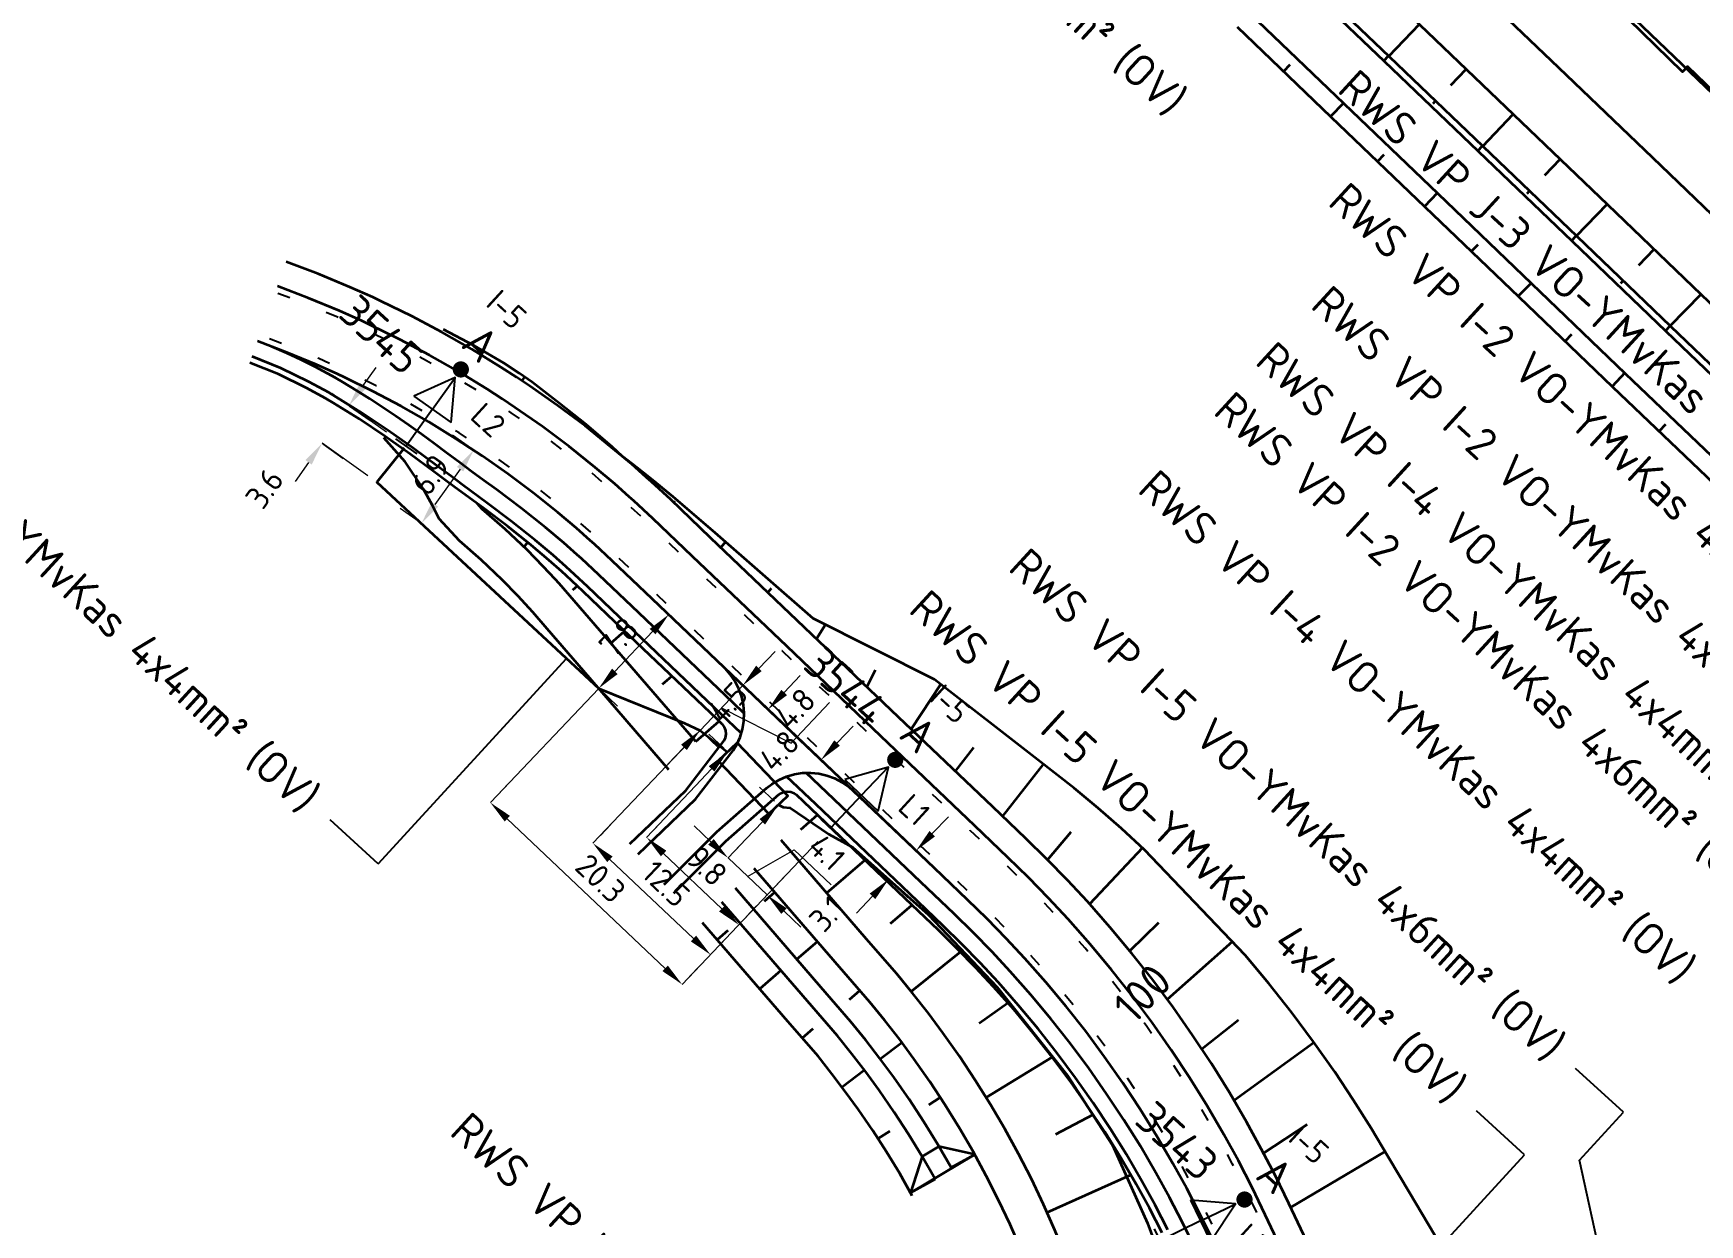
# Model space of a CAD drawing. Header units: metres. Extents: x 134219 to 139080, y 438661 to 444352.
# Drawn here: x 138169.1 to 138297.3, y 439338.2 to 439429.8 of the extents above; entities that cross this region are included whole.
import ezdxf
from ezdxf.enums import TextEntityAlignment as Align

# ---------------------------------------------------------------- set-up
doc = ezdxf.new("R2010")
doc.units = ezdxf.units.M
doc.linetypes.add('13strp', pattern=[4, 1, -3])
doc.layers.get('DEFPOINTS').update_dxf_attribs({"color": 193})
for name, color, linetype, lineweight in [('N-WE-KL-ET_LS_OV_ARMATUUR-S', 7, 'Continuous', 25), ('N-WE-KL-ET_LS_OV_ARMATUUR-T18', 1, 'Continuous', 25), ('N-WE-KL-ET_LS_OV_KABEL-G', 10, 'KL-LS-OV-N', 35), ('N-WE-KL-ET_LS_OV_KABEL-M', 7, 'Continuous', 18), ('N-WE-KL-ET_LS_OV_KABEL-T25', 7, 'Continuous', 25), ('N-WE-KL-ET_LS_OV_MANTELBUIS-G', 10, 'Continuous', 35), ('Utd-ondergr-nw', 8, '13strp', 35)]:
    doc.layers.add(name, color=color, linetype=linetype, lineweight=lineweight)
doc.layers.add('N-WE-KL-ET_LS_OV_ARMATUUR-T25', color=2, linetype='Continuous')
doc.layers.add('Utd-weg-nw', color=8, linetype='Continuous')
doc.styles.add('alm a2ee v011$0$rtw_iso', font='NLCS-ISO.ttf')
doc.styles.add('ISO18', font='NLCS-ISO.ttf')
doc.styles.add('ISO25', font='NLCS-ISO.ttf')
doc.styles.add('NLCS_18', font='NLCS-ISO.ttf', dxfattribs={"height": 1.8})
doc.styles.add('NLCS_25', font='NLCS-ISO.ttf', dxfattribs={"height": 2.5})
doc.linetypes.add('KL-LS-OV-N', pattern='A,4,-1,[103,NLCS.SHX,S=0.75,R=0,X=0,Y=0],-1,4,-1.5,["0V",Standard,S=1,R=0,X=0,Y=-0.5],-3', length=14.5)
doc.dimstyles.new('NLCS_t18_pijl_Dimension_l3_h1', dxfattribs={"dimtxt": 1.8, "dimasz": 1.8, "dimexe": 2, "dimexo": 2, "dimgap": 0.7, "dimtad": 1, "dimdec": 1, "dimzin": 0, "dimdsep": 46, "dimtxsty": 'NLCS_18', "dimcen": 2.5, "dimdle": 2, "dimclrd": 256, "dimclre": 256, "dimclrt": 256, "dimadec": 1, "dimazin": 0, "dimtfac": 1, "dimtdec": 1, "dimtofl": 0, "dimtmove": 1, "dimatfit": 0, "dimfxl": 0, "dimtolj": 1, "dimtzin": 0, "dimlwd": 18, "dimlwe": 18, "dimarcsym": 0})

# ---------------------------------------------------------------- blocks, each defined once
blk = doc.blocks.new('SKL-ET_OV_ARMATUUR_HD_NATRIUM_1x100W-SO (1)')
for points in [[(3.49, -1.76), (6.49, 0), (3.49, 1.76)], [(3.49, 1.76), (3.49, -1.76)], [(0, 1), (0, -1)], [(3.49, 0), (0, 0)], [(3.49, 0), (6.5, 0)]]:
    blk.add_lwpolyline(points)
at = {"const_width": 0.625}
blk.add_lwpolyline([(6.94, 0, 1), (7.56, 0, 1)], format="xyb", close=True, dxfattribs=at)
at = {"layer": 'N-WE-KL-ET_LS_OV_ARMATUUR-T18', "style": 'ISO18', "flags": 1}
for tag, p in [('TYPE_ARMATUUR', (3.07, -6.82)), ('VERMOGEN_LAMP', (3.07, -10.61)), ('SPIEGELSTAND', (3.07, -14.39)), ('HOOGTE_LICHTMAST', (3.07, -18.17)), ('UITLEGGERHOEK', (3.07, -21.96)), ('TYPE_LICHTMAST', (3.07, -25.74)), ('BOTSVRIENDELIJK', (3.07, -29.53)), ('POSITIE_LICHTMAST', (3.07, -33.31)), ('KABELAANSLUITNG', (3.07, -37.1)), ('VOEDINGSPUNT', (3.07, -44.67))]:
    blk.add_attdef(tag, p, '', height=1.8, dxfattribs=at)
at = {"layer": 'N-WE-KL-ET_LS_OV_ARMATUUR-T18', "style": 'ISO18'}
for tag, p in [('FASE-AANSLUITING_1', (3.07, -40.88)), ('GROEPSNUMMER', (3.07, -48.45))]:
    blk.add_attdef(tag, p, '', height=1.8, dxfattribs=at)
at = {"layer": 'N-WE-KL-ET_LS_OV_ARMATUUR-T25', "style": 'ISO25'}
for tag, p in [('MASTNUMMER', (3.07, 7.39)), ('TYPE_SYMBOOL', (3.07, 3.61))]:
    blk.add_attdef(tag, p, '', height=2.5, dxfattribs=at)
blk = doc.blocks.new('*D532')
at = {"layer": 'DEFPOINTS', "color": 0, "transparency": 16777216}
for p in [(138202.98, 439397.77), (138198.96, 439392.13), (138198.96, 439392.13)]:
    blk.add_point(p, dxfattribs=at)
at = {"layer": 'N-WE-KL-ET_LS_OV_KABEL-M', "lineweight": 18, "transparency": 16777216}
for p, q in [((138202.98, 439397.77), (138201.35, 439398.93)), ((138198.96, 439392.13), (138197.33, 439393.29))]:
    blk.add_line(p, q, dxfattribs=at)
at = {"layer": 'N-WE-KL-ET_LS_OV_KABEL-M', "linetype": 'Continuous', "lineweight": 18, "transparency": 16777216}
blk.add_line((138201.93, 439396.31), (138200, 439393.59), dxfattribs=at)
at = {"layer": 'N-WE-KL-ET_LS_OV_KABEL-M', "transparency": 16777216}
for points in [[(138201.69, 439396.48), (138202.18, 439396.13), (138202.98, 439397.77)], [(138199.76, 439393.77), (138200.25, 439393.42), (138198.96, 439392.13)]]:
    blk.add_solid(points, dxfattribs=at)
at = {"layer": 'N-WE-KL-ET_LS_OV_KABEL-M', "transparency": 16777216, "insert": (138199.66, 439395.88), "char_height": 1.8, "attachment_point": 5, "rotation": 54.559, "style": 'NLCS_18'}
blk.add_mtext('\\A1;6.9', dxfattribs=at)
blk = doc.blocks.new('*D533')
at = {"layer": 'DEFPOINTS', "color": 0, "transparency": 16777216}
for p in [(138193.38, 439401.2, 0.55), (138193.38, 439401.2), (138191.32, 439398.3, 0.55)]:
    blk.add_point(p, dxfattribs=at)
at = {"layer": 'N-WE-KL-ET_LS_OV_KABEL-M', "linetype": 'Continuous', "lineweight": 18, "transparency": 16777216}
for p, q in [((138194.42, 439402.67), (138195.47, 439404.14)), ((138190.28, 439396.83), (138189.24, 439395.37))]:
    blk.add_line(p, q, dxfattribs=at)
at = {"layer": 'N-WE-KL-ET_LS_OV_KABEL-M', "lineweight": 18, "transparency": 16777216}
for p, q in [((138193.44, 439401.16), (138195.01, 439400.04)), ((138191.38, 439398.26), (138192.95, 439397.14))]:
    blk.add_line(p, q, dxfattribs=at)
at = {"layer": 'N-WE-KL-ET_LS_OV_KABEL-M', "transparency": 16777216}
for points in [[(138194.18, 439402.84), (138194.67, 439402.49), (138193.38, 439401.2)], [(138190.04, 439397.01), (138190.52, 439396.66), (138191.32, 439398.3)]]:
    blk.add_solid(points, dxfattribs=at)
at = {"layer": 'N-WE-KL-ET_LS_OV_KABEL-M', "transparency": 16777216, "insert": (138186.89, 439394.82), "char_height": 1.8, "attachment_point": 5, "rotation": 54.6053, "style": 'NLCS_18'}
blk.add_mtext('\\A1;3.6', dxfattribs=at)
blk = doc.blocks.new('*D534')
at = {"layer": 'DEFPOINTS', "color": 0, "transparency": 16777216}
for p in [(138237, 439366.95), (138234.89, 439364.74), (138234.89, 439364.74)]:
    blk.add_point(p, dxfattribs=at)
at = {"layer": 'N-WE-KL-ET_LS_OV_KABEL-M', "linetype": 'Continuous', "lineweight": 18, "transparency": 16777216}
for p, q in [((138238.25, 439368.26), (138239.49, 439369.56)), ((138233.65, 439363.44), (138232.41, 439362.14))]:
    blk.add_line(p, q, dxfattribs=at)
at = {"layer": 'N-WE-KL-ET_LS_OV_KABEL-M', "lineweight": 18, "transparency": 16777216}
for p, q in [((138237, 439366.95), (138238.45, 439365.57)), ((138234.89, 439364.74), (138236.34, 439363.36))]:
    blk.add_line(p, q, dxfattribs=at)
at = {"layer": 'N-WE-KL-ET_LS_OV_KABEL-M', "transparency": 16777216}
for points in [[(138238.03, 439368.46), (138238.46, 439368.05), (138237, 439366.95)], [(138233.43, 439363.65), (138233.87, 439363.23), (138234.89, 439364.74)]]:
    blk.add_solid(points, dxfattribs=at)
at = {"layer": 'N-WE-KL-ET_LS_OV_KABEL-M', "transparency": 16777216, "insert": (138230.16, 439362.1), "char_height": 1.8, "attachment_point": 5, "rotation": 46.3332, "style": 'NLCS_18'}
blk.add_mtext('\\A1;3.1', dxfattribs=at)
blk = doc.blocks.new('*D535')
at = {"layer": 'DEFPOINTS', "color": 0, "transparency": 16777216}
for p in [(138229.69, 439373.93, 1.54), (138229.69, 439373.93), (138226.41, 439370.48, 1.54)]:
    blk.add_point(p, dxfattribs=at)
at = {"layer": 'N-WE-KL-ET_LS_OV_KABEL-M', "linetype": 'Continuous', "lineweight": 18, "transparency": 16777216}
for p, q in [((138230.93, 439375.24), (138232.17, 439376.54)), ((138225.18, 439369.17), (138223.94, 439367.86))]:
    blk.add_line(p, q, dxfattribs=at)
at = {"layer": 'N-WE-KL-ET_LS_OV_KABEL-M', "lineweight": 18, "transparency": 16777216}
for p, q in [((138229.39, 439374.22), (138228.24, 439375.31)), ((138226.11, 439370.76), (138224.96, 439371.85))]:
    blk.add_line(p, q, dxfattribs=at)
at = {"layer": 'N-WE-KL-ET_LS_OV_KABEL-M', "transparency": 16777216}
for points in [[(138230.71, 439375.44), (138231.15, 439375.03), (138229.69, 439373.93)], [(138224.96, 439369.38), (138225.39, 439368.96), (138226.41, 439370.48)]]:
    blk.add_solid(points, dxfattribs=at)
at = {"layer": 'N-WE-KL-ET_LS_OV_KABEL-M', "transparency": 16777216, "insert": (138226.47, 439374.63), "char_height": 1.8, "attachment_point": 5, "rotation": 46.5123, "style": 'NLCS_18'}
blk.add_mtext('\\A1;4.8', dxfattribs=at)
blk = doc.blocks.new('*D536')
at = {"layer": 'DEFPOINTS', "color": 0, "transparency": 16777216}
for p in [(138225.62, 439377.82, 1.54), (138225.62, 439377.82), (138222.51, 439374.55, 1.54)]:
    blk.add_point(p, dxfattribs=at)
at = {"layer": 'N-WE-KL-ET_LS_OV_KABEL-M', "linetype": 'Continuous', "lineweight": 18, "transparency": 16777216}
for p, q in [((138226.86, 439379.13), (138228.1, 439380.43)), ((138221.28, 439373.24), (138220.04, 439371.94))]:
    blk.add_line(p, q, dxfattribs=at)
at = {"layer": 'N-WE-KL-ET_LS_OV_KABEL-M', "lineweight": 18, "transparency": 16777216}
for p, q in [((138225.32, 439378.11), (138224.17, 439379.2)), ((138222.21, 439374.83), (138221.06, 439375.92))]:
    blk.add_line(p, q, dxfattribs=at)
at = {"layer": 'N-WE-KL-ET_LS_OV_KABEL-M', "transparency": 16777216}
for points in [[(138226.64, 439379.33), (138227.08, 439378.92), (138225.62, 439377.82)], [(138221.06, 439373.45), (138221.49, 439373.04), (138222.51, 439374.55)]]:
    blk.add_solid(points, dxfattribs=at)
at = {"layer": 'N-WE-KL-ET_LS_OV_KABEL-M', "transparency": 16777216, "insert": (138222.51, 439378.36), "char_height": 1.8, "attachment_point": 5, "rotation": 46.5123, "style": 'NLCS_18'}
blk.add_mtext('\\A1;4.5', dxfattribs=at)
blk = doc.blocks.new('*D537')
at = {"layer": 'DEFPOINTS', "color": 0, "transparency": 16777216}
for p in [(138217.98, 439385.12, 0.55), (138217.98, 439385.12), (138212.6, 439379.44, 0.55)]:
    blk.add_point(p, dxfattribs=at)
at = {"layer": 'N-WE-KL-ET_LS_OV_KABEL-M', "lineweight": 18, "transparency": 16777216}
for p, q in [((138217.93, 439385.16), (138216.53, 439386.49)), ((138212.65, 439379.4), (138214.05, 439378.07))]:
    blk.add_line(p, q, dxfattribs=at)
at = {"layer": 'N-WE-KL-ET_LS_OV_KABEL-M', "linetype": 'Continuous', "lineweight": 18, "transparency": 16777216}
blk.add_line((138213.84, 439380.75), (138216.74, 439383.81), dxfattribs=at)
at = {"layer": 'N-WE-KL-ET_LS_OV_KABEL-M', "transparency": 16777216}
for points in [[(138216.52, 439384.02), (138216.96, 439383.6), (138217.98, 439385.12)], [(138213.62, 439380.96), (138214.05, 439380.54), (138212.6, 439379.44)]]:
    blk.add_solid(points, dxfattribs=at)
at = {"layer": 'N-WE-KL-ET_LS_OV_KABEL-M', "transparency": 16777216, "insert": (138214.13, 439383.38), "char_height": 1.8, "attachment_point": 5, "rotation": 46.5123, "style": 'NLCS_18'}
blk.add_mtext('\\A1;7.8', dxfattribs=at)
blk = doc.blocks.new('*D538')
at = {"layer": 'DEFPOINTS', "color": 0, "transparency": 16777216}
for p in [(138223.68, 439379.67, 0.55), (138223.68, 439379.67), (138220.39, 439376.21, 0.55)]:
    blk.add_point(p, dxfattribs=at)
at = {"layer": 'N-WE-KL-ET_LS_OV_KABEL-M', "linetype": 'Continuous', "lineweight": 18, "transparency": 16777216}
for p, q in [((138224.92, 439380.98), (138226.16, 439382.28)), ((138220.39, 439376.21), (138223.68, 439379.67)), ((138222.03, 439377.94), (138227.39, 439375.23)), ((138227.39, 439375.23), (138230.34, 439378.34)), ((138219.15, 439374.9), (138217.91, 439373.6))]:
    blk.add_line(p, q, dxfattribs=at)
at = {"layer": 'N-WE-KL-ET_LS_OV_KABEL-M', "lineweight": 18, "transparency": 16777216}
for p, q in [((138223.73, 439379.62), (138225.13, 439378.3)), ((138220.44, 439376.16), (138221.84, 439374.83))]:
    blk.add_line(p, q, dxfattribs=at)
at = {"layer": 'N-WE-KL-ET_LS_OV_KABEL-M', "transparency": 16777216}
for points in [[(138224.7, 439381.19), (138225.13, 439380.77), (138223.68, 439379.67)], [(138218.93, 439375.11), (138219.37, 439374.69), (138220.39, 439376.21)]]:
    blk.add_solid(points, dxfattribs=at)
at = {"layer": 'N-WE-KL-ET_LS_OV_KABEL-M', "transparency": 16777216, "insert": (138227.71, 439377.89), "char_height": 1.8, "attachment_point": 5, "rotation": 46.5123, "style": 'NLCS_18'}
blk.add_mtext('\\A1;4.8', dxfattribs=at)
blk = doc.blocks.new('*D539')
at = {"layer": 'DEFPOINTS', "color": 0, "transparency": 16777216}
for p in [(138222.54, 439366.39, 2.77), (138222.54, 439366.39), (138225.54, 439363.54, 2.77)]:
    blk.add_point(p, dxfattribs=at)
at = {"layer": 'N-WE-KL-ET_LS_OV_KABEL-M', "linetype": 'Continuous', "lineweight": 18, "transparency": 16777216}
for p, q in [((138221.23, 439367.63), (138219.93, 439368.87)), ((138225.54, 439363.54), (138222.54, 439366.39)), ((138224.04, 439364.96), (138227.62, 439367.01)), ((138227.62, 439367.01), (138230.46, 439364.32)), ((138226.85, 439362.3), (138228.15, 439361.06))]:
    blk.add_line(p, q, dxfattribs=at)
at = {"layer": 'N-WE-KL-ET_LS_OV_KABEL-M', "lineweight": 18, "transparency": 16777216}
for p, q in [((138223.11, 439366.99), (138223.91, 439367.84)), ((138226.11, 439364.14), (138226.92, 439364.99))]:
    blk.add_line(p, q, dxfattribs=at)
at = {"layer": 'N-WE-KL-ET_LS_OV_KABEL-M', "transparency": 16777216}
for points in [[(138221.44, 439367.85), (138221.02, 439367.41), (138222.54, 439366.39)], [(138227.05, 439362.52), (138226.64, 439362.08), (138225.54, 439363.54)]]:
    blk.add_solid(points, dxfattribs=at)
at = {"layer": 'N-WE-KL-ET_LS_OV_KABEL-M', "transparency": 16777216, "insert": (138230.14, 439366.83), "char_height": 1.8, "attachment_point": 5, "rotation": 316.5123, "style": 'NLCS_18'}
blk.add_mtext('\\A1;4.1', dxfattribs=at)
blk = doc.blocks.new('*D540')
at = {"layer": 'DEFPOINTS', "color": 0, "transparency": 16777216}
for p in [(138216.28, 439367.97, 2.77), (138216.28, 439367.97), (138223.37, 439361.24, 2.77)]:
    blk.add_point(p, dxfattribs=at)
at = {"layer": 'N-WE-KL-ET_LS_OV_KABEL-M', "lineweight": 18, "transparency": 16777216}
for p, q in [((138216.85, 439368.57), (138217.65, 439369.42)), ((138223.94, 439361.85), (138224.74, 439362.7))]:
    blk.add_line(p, q, dxfattribs=at)
at = {"layer": 'N-WE-KL-ET_LS_OV_KABEL-M', "linetype": 'Continuous', "lineweight": 18, "transparency": 16777216}
blk.add_line((138222.06, 439362.48), (138217.58, 439366.73), dxfattribs=at)
at = {"layer": 'N-WE-KL-ET_LS_OV_KABEL-M', "transparency": 16777216}
for points in [[(138217.79, 439366.95), (138217.38, 439366.51), (138216.28, 439367.97)], [(138222.27, 439362.7), (138221.85, 439362.27), (138223.37, 439361.24)]]:
    blk.add_solid(points, dxfattribs=at)
at = {"layer": 'N-WE-KL-ET_LS_OV_KABEL-M', "transparency": 16777216, "insert": (138220.92, 439365.77), "char_height": 1.8, "attachment_point": 5, "rotation": 316.5123, "style": 'NLCS_18'}
blk.add_mtext('\\A1;9.8', dxfattribs=at)
blk = doc.blocks.new('*D541')
at = {"layer": 'DEFPOINTS', "color": 0, "transparency": 16777216}
for p in [(138212.15, 439367.52, 2.77), (138212.15, 439367.52), (138221.19, 439358.95, 2.77)]:
    blk.add_point(p, dxfattribs=at)
at = {"layer": 'N-WE-KL-ET_LS_OV_KABEL-M', "lineweight": 18, "transparency": 16777216}
for p, q in [((138212.72, 439368.12), (138213.53, 439368.97)), ((138221.76, 439359.55), (138222.57, 439360.4))]:
    blk.add_line(p, q, dxfattribs=at)
at = {"layer": 'N-WE-KL-ET_LS_OV_KABEL-M', "linetype": 'Continuous', "lineweight": 18, "transparency": 16777216}
blk.add_line((138219.88, 439360.19), (138213.46, 439366.28), dxfattribs=at)
at = {"layer": 'N-WE-KL-ET_LS_OV_KABEL-M', "transparency": 16777216}
for points in [[(138213.66, 439366.5), (138213.25, 439366.07), (138212.15, 439367.52)], [(138220.09, 439360.41), (138219.68, 439359.97), (138221.19, 439358.95)]]:
    blk.add_solid(points, dxfattribs=at)
at = {"layer": 'N-WE-KL-ET_LS_OV_KABEL-M', "transparency": 16777216, "insert": (138217.77, 439364.4), "char_height": 1.8, "attachment_point": 5, "rotation": 316.5123, "style": 'NLCS_18'}
blk.add_mtext('\\A1;12.5', dxfattribs=at)
blk = doc.blocks.new('*D543')
at = {"layer": 'DEFPOINTS', "color": 0, "transparency": 16777216}
for p in [(138204.26, 439370.65, 2.77), (138204.26, 439370.65), (138219.01, 439356.66, 2.77)]:
    blk.add_point(p, dxfattribs=at)
at = {"layer": 'N-WE-KL-ET_LS_OV_KABEL-M', "lineweight": 18, "transparency": 16777216}
for p, q in [((138204.83, 439371.25), (138205.63, 439372.1)), ((138219.58, 439357.26), (138220.39, 439358.11))]:
    blk.add_line(p, q, dxfattribs=at)
at = {"layer": 'N-WE-KL-ET_LS_OV_KABEL-M', "linetype": 'Continuous', "lineweight": 18, "transparency": 16777216}
blk.add_line((138217.71, 439357.89), (138205.56, 439369.41), dxfattribs=at)
at = {"layer": 'N-WE-KL-ET_LS_OV_KABEL-M', "transparency": 16777216}
for points in [[(138205.77, 439369.63), (138205.36, 439369.2), (138204.26, 439370.65)], [(138217.91, 439358.11), (138217.5, 439357.68), (138219.01, 439356.66)]]:
    blk.add_solid(points, dxfattribs=at)
at = {"layer": 'N-WE-KL-ET_LS_OV_KABEL-M', "transparency": 16777216, "insert": (138212.74, 439364.82), "char_height": 1.8, "attachment_point": 5, "rotation": 316.5123, "style": 'NLCS_18'}
blk.add_mtext('\\A1;20.3', dxfattribs=at)

msp = doc.modelspace()

# ---------------------------------------------------------------- linework, layer by layer
at = {"layer": 'N-WE-KL-ET_LS_OV_KABEL-G', "flags": 128}
for points, elevation in [([(138297.88, 439307.56), (138291.33, 439304.29), (138284.77, 439301.01), (138283.79, 439300.78), (138284.78, 439303.55), (138284.58, 439303.72), (138289.76, 439313.11), (138296.32, 439319.41), (138306.22, 439344.35), (138330.23, 439380.81), (138330.4, 439384.63), (138328.86, 439389.54), (138321.85, 439396.87), (138309.17, 439409.67), (138310.13, 439410.85), (138311.58, 439412.6), (138296.33, 439427.29), (138295.94, 439426.88), (138287.7, 439434.96), (138261.65, 439462.48), (138242.31, 439482.6), (138224.69, 439501.35), (138202.41, 439524.41), (138176.32, 439550.47), (138148.52, 439577.54), (138128.94, 439595.95), (138108.4, 439614.05), (138091.22, 439629.45), (138078.65, 439641.01), (138069.59, 439650), (138063.78, 439645.87), (138063.79, 439645.88)], 1.01), ([(138197.62, 439397.93), (138195.53, 439395.31), (138212.6, 439379.44), (138219.18, 439376.76), (138220.39, 439376.21), (138222.48, 439374.55), (138222.51, 439374.55)], 1.58), ([(138226.41, 439370.48), (138226.42, 439370.48), (138226.78, 439370.29), (138227.32, 439370.25), (138230.28, 439368.21), (138232.1, 439367.23), (138237.95, 439362.02), (138243.25, 439356.44), (138248.65, 439349.64), (138252.11, 439344.3), (138254.79, 439338.28), (138255.76, 439335.72), (138259.21, 439330.17), (138265.47, 439316), (138268.85, 439307.24), (138269.67, 439304.79), (138271.26, 439298.13), (138272.2, 439297.12), (138272.17, 439297.15), (138271.91, 439295.71), (138271.42, 439293.96), (138270.22, 439290.23), (138269.28, 439287.52), (138268.39, 439283.68), (138266.98, 439279.38), (138265.73, 439276.55), (138264.4, 439274.52), (138262.92, 439273.13), (138255.87, 439268.77), (138246.39, 439263.3), (138237.65, 439258.49), (138229.75, 439254.86), (138220.46, 439250.15), (138211.45, 439245.2), (138205.94, 439241.88), (138201.48, 439238.69), (138199.37, 439237.2), (138190.42, 439229.42), (138177.69, 439218.52), (138159.93, 439203.43)], 2.94)]:
    msp.add_lwpolyline(points, dxfattribs=dict(at, elevation=elevation))
at = {"layer": 'N-WE-KL-ET_LS_OV_KABEL-M'}
for points, elevation in [([(138196.27, 439399.15), (138192.06, 439402.14)], 1.29), ([(138194.84, 439395.8), (138191.32, 439398.3)], 0.55), ([(138212.6, 439379.44), (138204.26, 439370.65)], -0.99), ([(138220.39, 439376.21), (138212.15, 439367.52)], -0.99), ([(138229.45, 439367.66), (138219.01, 439356.66)], 2.77)]:
    msp.add_lwpolyline(points, dxfattribs=dict(at, elevation=elevation))
for points in [[(138220.04, 439371.94), (138216.28, 439367.97)], [(138223.94, 439367.86), (138222.54, 439366.39)]]:
    msp.add_lwpolyline(points, dxfattribs=at)
at = {"layer": 'N-WE-KL-ET_LS_OV_KABEL-T25'}
for p, q in [((138195.63, 439365.94), (138210.12, 439381.75)), ((138195.63, 439365.94), (138191.94, 439369.32)), ((138291.41, 439346.82), (138287.72, 439350.2)), ((138283.8, 439343.55), (138280.11, 439346.93)), ((138288.03, 439343.13), (138291.41, 439346.82)), ((138263.22, 439321.09), (138283.8, 439343.55)), ((138296.01, 439306.63, 5.2), (138288.03, 439343.13))]:
    msp.add_line(p, q, dxfattribs=at)
at = {"layer": 'N-WE-KL-ET_LS_OV_MANTELBUIS-G', "linetype": 'Continuous'}
msp.add_lwpolyline([(138223.24, 439375.24), (138221.79, 439373.86), (138225.69, 439369.78), (138227.14, 439371.17)], close=True, dxfattribs=at)
at = {"layer": 'Utd-ondergr-nw', "linetype": 'Continuous', "flags": 128}
for points in [[(138183.97, 439522.66), (138191.15, 439515.7), (138198.25, 439508.66), (138205.3, 439501.56), (138212.3, 439494.42), (138219.28, 439487.24), (138226.24, 439480.05), (138233.2, 439472.86), (138240.18, 439465.69), (138247.18, 439458.55), (138254.23, 439451.45), (138261.33, 439444.41), (138268.51, 439437.45), (138275.73, 439430.53), (138282.95, 439423.61), (138290.17, 439416.68), (138297.38, 439409.76), (138304.6, 439402.84), (138311.82, 439395.92), (138319.04, 439389), (138326.26, 439382.08), (138329.95, 439378.54)], [(138181.25, 439519.83), (138188.43, 439512.86), (138195.53, 439505.83), (138202.58, 439498.73), (138209.59, 439491.58), (138216.56, 439484.41), (138223.52, 439477.22), (138230.48, 439470.03), (138237.46, 439462.86), (138244.46, 439455.71), (138251.51, 439448.62), (138258.62, 439441.58), (138265.79, 439434.61), (138273.01, 439427.69), (138280.23, 439420.77), (138287.45, 439413.85), (138294.67, 439406.93), (138301.89, 439400.01), (138309.1, 439393.09), (138316.32, 439386.17), (138323.54, 439379.25), (138326.21, 439376.69)], [(138181.61, 439520.21), (138188.79, 439513.24), (138195.9, 439506.2), (138202.95, 439499.11), (138209.95, 439491.96), (138216.93, 439484.79), (138223.89, 439477.6), (138230.85, 439470.41), (138237.82, 439463.24), (138244.83, 439456.09), (138251.88, 439448.99), (138258.98, 439441.96), (138266.16, 439434.99), (138273.38, 439428.07), (138280.59, 439421.15), (138287.81, 439414.23), (138295.03, 439407.31), (138302.25, 439400.39), (138309.47, 439393.47), (138316.69, 439386.55), (138323.9, 439379.63), (138326.95, 439376.71)], [(138178.14, 439516.58), (138185.31, 439509.62), (138192.42, 439502.58), (138199.47, 439495.48), (138206.47, 439488.33), (138213.45, 439481.16), (138220.41, 439473.97), (138227.37, 439466.78), (138234.35, 439459.61), (138241.35, 439452.47), (138248.4, 439445.37), (138255.5, 439438.33), (138262.68, 439431.37), (138269.9, 439424.44), (138277.12, 439417.52), (138284.34, 439410.6), (138291.55, 439403.68), (138298.77, 439396.76), (138305.99, 439389.84), (138313.21, 439382.92), (138320.43, 439376), (138323.09, 439373.44)], [(138279.19, 439434.14), (138286.41, 439427.21), (138293.63, 439420.29), (138300.84, 439413.37), (138308.06, 439406.45), (138315.28, 439399.53), (138322.5, 439392.61), (138329.72, 439385.69), (138332.69, 439382.84), (138332.77, 439382.76), (138333.19, 439382.28), (138333.54, 439381.76), (138333.83, 439381.19), (138334.04, 439380.6), (138334.17, 439379.98), (138334.23, 439379.35), (138334.2, 439378.72), (138334.1, 439378.09), (138333.91, 439377.49), (138333.66, 439376.91), (138333.33, 439376.37), (138333.07, 439376.04)], [(138291.08, 439432.09), (138298.3, 439425.17)], [(138261.69, 439430.34), (138268.91, 439423.42), (138276.13, 439416.5), (138283.35, 439409.57), (138290.57, 439402.65), (138297.79, 439395.73), (138305, 439388.81), (138312.22, 439381.89), (138319.44, 439374.97), (138323.13, 439371.43)], [(138273.36, 439428.09), (138275.71, 439430.54)], [(138272.98, 439427.72), (138273.34, 439428.1)], [(138265.76, 439427.42), (138265.27, 439426.91)], [(138278.14, 439425.86), (138279.32, 439427.08)], [(138269.87, 439424.48), (138268.88, 439423.45)], [(138276.77, 439424.45), (138276.95, 439424.64)], [(138280.58, 439421.17), (138282.93, 439423.62)], [(138280.2, 439420.8), (138280.56, 439421.18)], [(138272.98, 439420.5), (138272.49, 439419.99)], [(138285.36, 439418.93), (138286.54, 439420.16)], [(138277.08, 439417.55), (138276.1, 439416.53)], [(138283.99, 439417.53), (138284.17, 439417.72)], [(138287.8, 439414.25), (138290.15, 439416.7)], [(138280.2, 439413.58), (138279.71, 439413.07)], [(138287.42, 439413.88), (138287.78, 439414.26)], [(138267.05, 439336.87), (138265.67, 439339.79), (138264.64, 439341.92), (138263.55, 439344.02), (138262.42, 439346.09), (138261.1, 439348.35), (138259.72, 439350.57), (138258.27, 439352.75), (138256.77, 439354.9), (138255.21, 439357), (138253.59, 439359.05), (138251.91, 439361.06), (138250.18, 439363.03), (138248.64, 439364.68), (138247.06, 439366.3), (138245.45, 439367.88), (138242.9, 439370.32), (138235.66, 439377.22), (138228.43, 439384.12), (138221.19, 439391.03), (138218.13, 439393.96), (138216.65, 439395.34), (138216.28, 439395.67), (138215.14, 439396.68), (138213.59, 439397.98), (138211.54, 439399.63), (138209.43, 439401.21), (138207.28, 439402.72), (138206.27, 439403.39), (138205.07, 439404.16), (138202.83, 439405.54), (138200.54, 439406.84), (138198.22, 439408.08), (138195.85, 439409.23), (138195.21, 439409.53), (138193.45, 439410.32), (138191.02, 439411.33), (138188.56, 439412.26)], [(138292.58, 439412.01), (138293.76, 439413.24)], [(138265.24, 439336.01), (138263.86, 439338.94), (138262.85, 439341.02), (138261.79, 439343.08), (138260.68, 439345.1), (138259.39, 439347.31), (138258.03, 439349.49), (138256.62, 439351.63), (138255.15, 439353.73), (138253.62, 439355.78), (138252.03, 439357.79), (138250.39, 439359.76), (138248.7, 439361.68), (138247.19, 439363.3), (138245.65, 439364.89), (138244.07, 439366.43), (138241.51, 439368.87), (138234.28, 439375.77), (138227.05, 439382.68), (138219.81, 439389.58), (138216.75, 439392.51), (138215.3, 439393.86), (138214.94, 439394.18), (138213.83, 439395.17), (138212.32, 439396.44), (138210.31, 439398.05), (138208.26, 439399.59), (138206.15, 439401.06), (138205.17, 439401.72), (138204, 439402.48), (138201.81, 439403.82), (138199.58, 439405.09), (138197.31, 439406.29), (138195, 439407.42), (138194.37, 439407.72), (138192.66, 439408.48), (138190.28, 439409.47), (138187.88, 439410.38)], [(138284.3, 439410.63), (138283.32, 439409.61)], [(138291.21, 439410.61), (138291.39, 439410.8)], [(138295.01, 439407.33), (138297.37, 439409.78)], [(138280.1, 439331.95), (138274.97, 439340.59), (138273.31, 439343.39), (138272, 439345.6), (138270.63, 439347.78), (138269.2, 439349.92), (138267.57, 439352.25), (138265.87, 439354.52), (138264.12, 439356.74), (138262.31, 439358.9), (138254.57, 439367.01), (138252.81, 439368.65), (138251, 439370.23), (138249.15, 439371.76), (138246.37, 439373.95), (138238.43, 439380.12), (138229.09, 439384.82), (138221.55, 439391.4), (138218.32, 439394.17), (138216.76, 439395.46), (138216.37, 439395.77), (138215.17, 439396.71), (138214.39, 439397.31), (138213.62, 439398.02), (138211.63, 439399.74), (138209.56, 439401.38), (138207.47, 439403.01), (138206.47, 439403.7), (138205.28, 439404.49), (138203, 439405.83), (138200.66, 439407.05)], [(138294.64, 439406.96), (138295, 439407.34)], [(138227.56, 439375.97), (138223.94, 439379.42), (138222.23, 439381.05), (138216.71, 439386.33), (138213.64, 439389.26), (138212.27, 439390.53), (138211.94, 439390.83), (138210.88, 439391.77), (138209.45, 439392.97), (138207.56, 439394.49), (138205.61, 439395.95), (138203.62, 439397.34), (138202.69, 439397.96), (138201.59, 439398.67), (138199.52, 439399.94), (138197.41, 439401.15), (138195.26, 439402.28), (138193.08, 439403.35), (138192.49, 439403.63), (138190.87, 439404.35), (138188.62, 439405.29), (138186.35, 439406.15)], [(138223.78, 439377.5), (138222.9, 439378.34), (138215.67, 439385.24), (138212.6, 439388.17), (138211.26, 439389.42), (138210.93, 439389.72), (138209.9, 439390.63), (138208.5, 439391.81), (138206.64, 439393.3), (138204.73, 439394.73), (138203.77, 439395.43), (138202.81, 439396.14), (138201.93, 439396.8), (138200.89, 439397.57), (138199.93, 439398.28), (138198.96, 439398.99), (138197.98, 439399.69), (138196.99, 439400.38), (138195.99, 439401.06), (138194.98, 439401.73), (138193.96, 439402.37), (138192.92, 439403), (138192.35, 439403.33), (138190.79, 439404.18), (138189.71, 439404.73), (138188.61, 439405.24), (138187.49, 439405.71), (138186.35, 439406.15)], [(138202.57, 439405.87), (138202.65, 439406.01)], [(138287.42, 439406.66), (138286.93, 439406.15)], [(138222.1, 439376.69), (138221.7, 439377.07), (138214.46, 439383.98), (138211.39, 439386.9), (138210.09, 439388.12), (138209.76, 439388.42), (138208.75, 439389.31), (138207.39, 439390.46), (138205.57, 439391.92), (138203.7, 439393.32), (138201.83, 439394.7), (138200.96, 439395.34), (138199.95, 439396.09), (138198.07, 439397.48), (138196.15, 439398.85), (138194.18, 439400.17), (138192.17, 439401.42), (138191.62, 439401.74), (138190.1, 439402.57), (138187.96, 439403.61), (138185.76, 439404.5)], [(138223.56, 439375.98), (138222.04, 439377.43), (138214.81, 439384.34), (138211.74, 439387.27), (138210.42, 439388.49), (138210.1, 439388.79), (138209.08, 439389.69), (138207.7, 439390.85), (138205.87, 439392.31), (138204, 439393.72), (138202.11, 439395.11), (138201.24, 439395.76), (138200.22, 439396.51), (138198.32, 439397.91), (138196.39, 439399.29), (138194.41, 439400.61), (138192.38, 439401.87), (138191.83, 439402.2), (138190.3, 439403.03), (138188.14, 439404.08), (138185.93, 439404.97)], [(138206.7, 439403.1), (138206.91, 439403.4)], [(138291.52, 439403.71), (138290.54, 439402.68)], [(138210.81, 439400.28), (138210.87, 439400.35)], [(138294.64, 439399.74), (138294.14, 439399.22)], [(138217.99, 439373.18), (138211.42, 439380.78), (138208.63, 439384.01), (138207.52, 439385.3), (138207.24, 439385.61), (138206.37, 439386.56), (138205.17, 439387.79), (138203.56, 439389.33), (138201.88, 439390.8), (138200.32, 439392.48), (138199.79, 439393.56), (138199.12, 439394.77), (138197.7, 439396.86), (138196.08, 439398.72)], [(138214.66, 439397.1), (138214.65, 439397.09)], [(138215.15, 439396.69), (138215.14, 439396.68)], [(138220.06, 439375.35), (138213.49, 439382.95), (138210.7, 439386.18), (138209.54, 439387.52), (138209.24, 439387.84), (138208.33, 439388.83), (138207.08, 439390.1), (138205.4, 439391.7), (138203.64, 439393.23), (138203.24, 439393.66)], [(138218.46, 439393.85), (138218.36, 439393.73)], [(138206.83, 439390.34), (138207.14, 439390.66)], [(138222.35, 439390.71), (138221.98, 439390.28)], [(138210.6, 439387.01), (138210.95, 439387.32)], [(138225.86, 439387.12), (138225.61, 439386.82)], [(138238.41, 439365.61), (138231.17, 439372.52), (138223.94, 439379.42), (138216.71, 439386.33)], [(138230.03, 439384.35), (138229.35, 439383.24)], [(138213.52, 439382.92), (138214.59, 439383.85)], [(138215.62, 439366.69), (138220.05, 439370.91), (138222.94, 439374.66), (138223.21, 439375.12), (138223.47, 439375.69), (138223.65, 439376.3), (138223.75, 439376.92), (138223.78, 439377.55), (138223.72, 439378.18), (138223.59, 439378.8), (138223.38, 439379.4), (138223.1, 439379.96), (138222.74, 439380.49), (138222.33, 439380.96), (138222.23, 439381.05)], [(138217.51, 439379.76), (138218.23, 439380.38)], [(138233.85, 439380.83), (138233.21, 439379.56)], [(138238.9, 439379.76), (138236.63, 439376.3)], [(138215, 439367.47), (138219.3, 439371.57), (138222.24, 439375.42), (138222.35, 439375.64), (138222.4, 439375.91), (138222.38, 439376.19), (138222.28, 439376.46), (138222.11, 439376.68), (138222.1, 439376.69)], [(138220.06, 439375.35), (138221.86, 439376.91)], [(138259.79, 439337.03), (138258.83, 439339.01), (138257.82, 439340.96), (138256.76, 439342.89), (138255.53, 439344.99), (138254.24, 439347.06), (138252.9, 439349.09), (138251.5, 439351.09), (138250.05, 439353.05), (138248.54, 439354.96), (138246.98, 439356.83), (138245.36, 439358.66), (138243.93, 439360.2), (138242.46, 439361.71), (138240.96, 439363.18), (138238.41, 439365.61), (138232.17, 439371.56), (138231.17, 439372.52), (138227.56, 439375.97)], [(138241.42, 439374.88), (138240.01, 439373.07)], [(138217.64, 439364.36), (138221.68, 439368.4), (138225.52, 439371.79), (138225.91, 439372.08), (138226.46, 439372.41), (138227.04, 439372.66), (138227.64, 439372.83), (138228.27, 439372.93), (138228.9, 439372.94), (138229.53, 439372.88), (138230.15, 439372.74), (138230.74, 439372.52), (138231.3, 439372.23), (138231.82, 439371.87), (138232.17, 439371.56)], [(138256.37, 439337.78), (138255.39, 439339.67), (138254.37, 439341.53), (138253.18, 439343.57), (138251.93, 439345.58), (138250.63, 439347.55), (138249.27, 439349.48), (138247.86, 439351.37), (138246.4, 439353.23), (138244.89, 439355.04), (138243.33, 439356.81), (138241.94, 439358.31), (138240.52, 439359.76), (138239.06, 439361.19), (138236.51, 439363.62), (138229.28, 439370.53), (138227.04, 439372.66)], [(138258.43, 439336.39), (138257.49, 439338.33), (138256.49, 439340.25), (138255.45, 439342.15), (138254.25, 439344.22), (138252.98, 439346.25), (138251.66, 439348.25), (138250.28, 439350.21), (138248.85, 439352.13), (138247.37, 439354.02), (138245.84, 439355.86), (138244.25, 439357.65), (138242.85, 439359.17), (138241.4, 439360.65), (138239.92, 439362.09), (138237.37, 439364.53), (138230.14, 439371.43), (138228.55, 439372.94)], [(138246.79, 439373.62), (138243.64, 439369.6)], [(138218.37, 439363.68), (138222.36, 439367.67), (138226.48, 439371.29), (138226.55, 439371.34), (138226.8, 439371.46), (138227.08, 439371.51), (138227.36, 439371.48), (138227.62, 439371.38), (138227.81, 439371.24)], [(138255.92, 439337.55), (138254.95, 439339.43), (138253.93, 439341.29), (138252.75, 439343.31), (138251.51, 439345.31), (138250.21, 439347.27), (138248.87, 439349.19), (138247.47, 439351.07), (138246.01, 439352.91), (138244.51, 439354.72), (138242.96, 439356.48), (138241.58, 439357.96), (138240.16, 439359.41), (138238.72, 439360.83), (138236.16, 439363.26), (138228.93, 439370.17), (138227.81, 439371.24)], [(138228.14, 439368.59), (138229.42, 439369.7)], [(138260.76, 439301.54), (138257.62, 439310.33), (138254.23, 439319.79), (138250.85, 439329.25), (138249.76, 439332.31), (138249.11, 439334.14), (138248.42, 439335.95), (138247.68, 439337.75), (138246.8, 439339.73), (138245.87, 439341.69), (138244.87, 439343.63), (138243.82, 439345.54), (138242.72, 439347.43), (138241.55, 439349.3), (138240.33, 439351.14), (138239.06, 439352.94), (138237.92, 439354.48), (138236.74, 439355.99), (138235.51, 439357.47), (138233.2, 439360.15), (138226.63, 439367.75)], [(138248.9, 439368.37), (138247.11, 439366.25)], [(138230.13, 439363.71), (138233.05, 439366.23)], [(138254.42, 439367.16), (138250.34, 439362.84)], [(138257.39, 439302.09), (138254.9, 439309.06), (138251.52, 439318.52), (138248.14, 439327.98), (138247.04, 439331.04), (138246.43, 439332.8), (138245.77, 439334.54), (138245.07, 439336.28), (138244.23, 439338.18), (138243.34, 439340.07), (138242.39, 439341.94), (138241.39, 439343.79), (138240.33, 439345.61), (138239.22, 439347.41), (138238.06, 439349.18), (138236.84, 439350.93), (138235.75, 439352.41), (138234.61, 439353.87), (138233.44, 439355.3), (138231.12, 439357.98), (138224.56, 439365.58)], [(138239.69, 439342.56), (138238.67, 439344.33), (138237.59, 439346.09), (138236.46, 439347.82), (138235.28, 439349.52), (138234.22, 439350.96), (138233.13, 439352.38), (138231.99, 439353.78), (138229.67, 439356.46), (138223.11, 439364.06)], [(138225.35, 439363.07), (138226.14, 439363.75)], [(138238.47, 439341.68), (138237.48, 439343.42), (138236.43, 439345.14), (138235.33, 439346.84), (138234.17, 439348.51), (138233.14, 439349.93), (138232.07, 439351.32), (138230.96, 439352.7), (138228.64, 439355.38), (138222.07, 439362.98)], [(138235.04, 439361.35), (138236.68, 439362.77)], [(138236.71, 439340.4), (138235.75, 439342.1), (138234.74, 439343.77), (138233.67, 439345.42), (138232.56, 439347.05), (138231.56, 439348.43), (138230.53, 439349.79), (138229.46, 439351.13), (138227.14, 439353.81), (138220.57, 439361.41)], [(138255.65, 439361.4), (138253.43, 439359.25)], [(138222.52, 439360.8), (138221.71, 439360.09)], [(138227.83, 439358.6), (138229.41, 439359.97)], [(138261.32, 439359.94), (138256.31, 439355.51)], [(138236.63, 439356.11), (138240.41, 439359.16)], [(138226.61, 439357.72), (138224.98, 439356.31)], [(138231.89, 439355.5), (138232.68, 439356.18)], [(138241.85, 439353.68), (138244.05, 439355.24)], [(138229.06, 439353.23), (138228.24, 439352.53)], [(138261.79, 439353.91), (138258.99, 439351.67)], [(138234.24, 439350.93), (138235.91, 439352.19)], [(138267.62, 439352.18), (138261.46, 439347.72)], [(138242.4, 439347.95), (138247.47, 439351.07)], [(138233.04, 439350.06), (138231.31, 439348.76)], [(138237.98, 439347.4), (138238.85, 439347.97)], [(138247.75, 439345.13), (138250.62, 439346.65)], [(138267.09, 439345.87), (138263.73, 439343.68)], [(138234.99, 439345.37), (138234.08, 439344.79)], [(138239.69, 439342.56), (138241.51, 439343.57)], [(138273.07, 439343.8), (138265.81, 439339.5)], [(138238.47, 439341.68), (138236.58, 439340.63)], [(138247.07, 439339.12), (138253.51, 439342.01)]]:
    msp.add_lwpolyline(points, dxfattribs=at)
at = {"layer": 'Utd-ondergr-nw', "linetype": 'Continuous'}
msp.add_lwpolyline([(138236.58, 439340.63), (138241.51, 439343.57), (138238.75, 439344.19), (138237.48, 439343.41)], close=True, dxfattribs=at)
at = {"layer": 'Utd-weg-nw', "linetype": '13strp', "flags": 128}
for points in [[(138297.18, 439288.54), (138296.19, 439288.53), (138295.2, 439288.58), (138294.2, 439288.71), (138293.22, 439288.89), (138292.25, 439289.15), (138291.31, 439289.46), (138290.38, 439289.84), (138289.48, 439290.28), (138288.62, 439290.78), (138287.79, 439291.34), (138286.99, 439291.95), (138286.24, 439292.61), (138285.54, 439293.32), (138284.88, 439294.07), (138284.28, 439294.87), (138283.73, 439295.7), (138283.24, 439296.57), (138282.95, 439297.14), (138281.8, 439299.6), (138279.39, 439304.72), (138277.54, 439308.65), (138273.29, 439317.7), (138269.04, 439326.75), (138264.78, 439335.8), (138263.41, 439338.73), (138262.4, 439340.8), (138261.35, 439342.84), (138260.24, 439344.85), (138258.96, 439347.06), (138257.61, 439349.22), (138256.21, 439351.35), (138254.74, 439353.43), (138253.22, 439355.48), (138251.64, 439357.48), (138250.01, 439359.44), (138248.33, 439361.35), (138246.83, 439362.96), (138245.29, 439364.53), (138243.72, 439366.07), (138241.17, 439368.51), (138233.94, 439375.41), (138226.7, 439382.32), (138219.47, 439389.22), (138216.4, 439392.15), (138214.97, 439393.49), (138214.61, 439393.81), (138213.5, 439394.79), (138212, 439396.06), (138210.01, 439397.65), (138207.96, 439399.18), (138205.87, 439400.65), (138204.89, 439401.31), (138203.74, 439402.05), (138201.56, 439403.39), (138199.34, 439404.65), (138197.08, 439405.85), (138194.79, 439406.97), (138194.16, 439407.26), (138192.46, 439408.02), (138190.1, 439409), (138187.71, 439409.91)], [(138279.53, 439279.84), (138279.57, 439279.89), (138280.17, 439280.67), (138280.7, 439281.49), (138281.16, 439282.36), (138281.54, 439283.26), (138281.86, 439284.19), (138282.09, 439285.14), (138282.25, 439286.11), (138282.33, 439287.08), (138282.33, 439288.06), (138282.24, 439289.04), (138282.08, 439290), (138281.84, 439290.95), (138281.53, 439291.88), (138281.2, 439292.65), (138280.48, 439294.18), (138278.63, 439298.11), (138276.23, 439303.23), (138274.38, 439307.16), (138270.12, 439316.21), (138265.87, 439325.26), (138261.62, 439334.31), (138260.24, 439337.24), (138259.27, 439339.23), (138258.26, 439341.19), (138257.2, 439343.13), (138255.96, 439345.25), (138254.67, 439347.33), (138253.31, 439349.38), (138251.91, 439351.38), (138250.44, 439353.35), (138248.93, 439355.28), (138247.36, 439357.16), (138245.73, 439359), (138244.29, 439360.55), (138242.82, 439362.06), (138241.3, 439363.54), (138238.75, 439365.98), (138231.52, 439372.88), (138224.29, 439379.78), (138217.05, 439386.69), (138213.98, 439389.62), (138212.61, 439390.9), (138212.27, 439391.21), (138211.21, 439392.14), (138209.77, 439393.36), (138207.86, 439394.88), (138205.91, 439396.35), (138203.91, 439397.76), (138202.97, 439398.38), (138201.86, 439399.1), (138199.78, 439400.37), (138197.65, 439401.59), (138195.49, 439402.73), (138193.3, 439403.81), (138192.7, 439404.08), (138191.07, 439404.81), (138188.81, 439405.75), (138186.52, 439406.62)]]:
    msp.add_lwpolyline(points, dxfattribs=at)

# ---------------------------------------------------------------- block references
at = {"layer": 'N-WE-KL-ET_LS_OV_ARMATUUR-S'}
ref = msp.add_blockref('SKL-ET_OV_ARMATUUR_HD_NATRIUM_1x100W-SO (1)', (138197.79, 439398.07, 1.29), dxfattribs=dict(at, rotation=54.60534318757707))
ref.add_attrib('MASTNUMMER', '3545', (138192.46, 439408.08, 1.29), dxfattribs={"layer": 'N-WE-KL-ET_LS_OV_ARMATUUR-T25', "height": 2.5, "rotation": 317.498, "style": 'ISO25'})
ref.add_attrib('TYPE_SYMBOOL', 'A', (138201.9, 439405.78, 1.29), dxfattribs={"layer": 'N-WE-KL-ET_LS_OV_ARMATUUR-T25', "height": 2.5, "rotation": 317.498, "style": 'ISO25'})
ref.add_attrib('FASE-AANSLUITING_1', 'L2', (138202.6, 439400.24, 1.29), dxfattribs={"layer": 'N-WE-KL-ET_LS_OV_ARMATUUR-T18', "height": 1.8, "rotation": 317.498, "style": 'ISO18'})
ref.add_attrib('GROEPSNUMMER', 'I-5', (138203.81, 439408.94, 1.29), dxfattribs={"layer": 'N-WE-KL-ET_LS_OV_ARMATUUR-T18', "height": 1.8, "rotation": 317.498, "style": 'ISO18'})
ref = msp.add_blockref('SKL-ET_OV_ARMATUUR_HD_NATRIUM_1x100W-SO (1)', (138230.41, 439368.68, 2.77), dxfattribs=dict(at, rotation=46.51233438415399))
ref.add_attrib('MASTNUMMER', '3544', (138228.19, 439381.04, 2.77), dxfattribs={"layer": 'N-WE-KL-ET_LS_OV_ARMATUUR-T25', "height": 2.5, "rotation": 317.498, "style": 'ISO25'})
ref.add_attrib('TYPE_SYMBOOL', 'A', (138235.57, 439375.73, 2.77), dxfattribs={"layer": 'N-WE-KL-ET_LS_OV_ARMATUUR-T25', "height": 2.5, "rotation": 317.498, "style": 'ISO25'})
ref.add_attrib('FASE-AANSLUITING_1', 'L1', (138235.49, 439370.14, 2.77), dxfattribs={"layer": 'N-WE-KL-ET_LS_OV_ARMATUUR-T18', "height": 1.8, "rotation": 317.498, "style": 'ISO18'})
ref.add_attrib('GROEPSNUMMER', 'I-5', (138237.91, 439378.58, 2.77), dxfattribs={"layer": 'N-WE-KL-ET_LS_OV_ARMATUUR-T18', "height": 1.8, "rotation": 317.498, "style": 'ISO18'})
ref = msp.add_blockref('SKL-ET_OV_ARMATUUR_HD_NATRIUM_1x100W-SO (1)', (138255.74, 439336.94, 4.38), dxfattribs=dict(at, rotation=25.89238336810238))
ref.add_attrib('MASTNUMMER', '3543', (138253.7, 439346.02, 4.38), dxfattribs={"layer": 'N-WE-KL-ET_LS_OV_ARMATUUR-T25', "height": 2.5, "rotation": 317.498, "style": 'ISO25'})
ref.add_attrib('TYPE_SYMBOOL', 'A', (138262.99, 439341.81, 4.38), dxfattribs={"layer": 'N-WE-KL-ET_LS_OV_ARMATUUR-T25', "height": 2.5, "rotation": 317.498, "style": 'ISO25'})
ref.add_attrib('FASE-AANSLUITING_1', 'L3', (138261.43, 439337.09, 4.38), dxfattribs={"layer": 'N-WE-KL-ET_LS_OV_ARMATUUR-T18', "height": 1.8, "rotation": 317.498, "style": 'ISO18'})
ref.add_attrib('GROEPSNUMMER', 'I-5', (138265.51, 439344.69, 4.38), dxfattribs={"layer": 'N-WE-KL-ET_LS_OV_ARMATUUR-T18', "height": 1.8, "rotation": 317.498, "style": 'ISO18'})

# ---------------------------------------------------------------- texts
at = {"layer": 'N-WE-KL-ET_LS_OV_KABEL-T25', "style": 'NLCS_25'}
msp.add_text('RWS VP J-3 VO-YMvKas 4x6mm² (OV)', height=2.5, rotation=317.498, dxfattribs=at).set_placement((138215.27, 439462.68), align=Align.MIDDLE_LEFT)
for s, p in [('RWS VP J-3 VO-YMvKas 4x6mm² (OV)', (138312.08, 439387.89)), ('RWS VP I-2 VO-YMvKas 4x6mm² (OV)', (138310.82, 439379.69)), ('RWS VP I-2 VO-YMvKas 4x6mm² (OV)', (138309.48, 439371.76)), ('RWS VP I-5 VO-YMvKas 4x4mm² (OV)', (138190.53, 439370.62)), ('RWS VP I-4 VO-YMvKas 4x4mm² (OV)', (138305.39, 439367.29)), ('RWS VP I-2 VO-YMvKas 4x6mm² (OV)', (138302.01, 439363.6)), ('RWS VP I-4 VO-YMvKas 4x4mm² (OV)', (138296.35, 439357.43)), ('RWS VP I-5 VO-YMvKas 4x6mm² (OV)', (138286.31, 439351.49)), ('RWS VP I-5 VO-YMvKas 4x4mm² (OV)', (138278.7, 439348.23)), ('RWS VP I-5 VO-YMvKas 4x6mm² (OV)', (138243.35, 439308.07))]:
    msp.add_text(s, height=2.5, rotation=317.498, dxfattribs=at).set_placement(p, align=Align.MIDDLE_RIGHT)
at = {"layer": 'Utd-ondergr-nw', "color": 7, "style": 'alm a2ee v011$0$rtw_iso'}
msp.add_text('100', height=2.5, rotation=46.3332, dxfattribs=at).set_placement((138253.77, 439353.5))

# ---------------------------------------------------------------- dimensions: what is measured, and where the dimension line sits
at = {"layer": 'N-WE-KL-ET_LS_OV_KABEL-M'}
for base, p1, p2, angle, picture, middle in [((138193.38, 439401.2), (138191.32, 439398.3, 0.55), (138193.38, 439401.2, 0.55), 54.6053, '*D533', (138188.19, 439393.9)), ((138225.62, 439377.82, 1.54), (138222.51, 439374.55, 3.08), (138225.62, 439377.82, 3.08), 46.5123, '*D536', (138223.67, 439377.26, 1.54)), ((138229.69, 439373.93), (138226.41, 439370.48, 1.54), (138229.69, 439373.93, 1.54), 46.5123, '*D535', (138227.64, 439373.53)), ((138234.89, 439364.74), (138237, 439366.95), (138234.89, 439364.74), 226.3332, '*D534', (138231.32, 439360.99))]:
    dim = msp.add_linear_dim(base=base, p1=p1, p2=p2, angle=angle, dimstyle='NLCS_t18_pijl_Dimension_l3_h1', dxfattribs=at)
    dim.commit()
    dim.dimension.update_dxf_attribs({"geometry": picture, "text_midpoint": middle, "dimtype": 161})
for p1, p2, picture, middle in [((138202.98, 439397.77), (138198.96, 439392.13), '*D532', (138199.66, 439395.88)), ((138212.6, 439379.44, 0.55), (138217.98, 439385.12, 0.55), '*D537', (138214.13, 439383.38)), ((138220.39, 439376.21, 0.55), (138223.68, 439379.67, 0.55), '*D538', (138226.71, 439376.84)), ((138219.01, 439356.66, 2.77), (138204.26, 439370.65, 2.77), '*D543', (138212.74, 439364.82)), ((138221.19, 439358.95, 2.77), (138212.15, 439367.52, 2.77), '*D541', (138217.77, 439364.4)), ((138223.37, 439361.24, 2.77), (138216.28, 439367.97, 2.77), '*D540', (138220.92, 439365.77)), ((138225.54, 439363.54, 2.77), (138222.54, 439366.39, 2.77), '*D539', (138229.23, 439367.69))]:
    dim = msp.add_aligned_dim(p1=p1, p2=p2, distance=0, dimstyle='NLCS_t18_pijl_Dimension_l3_h1', dxfattribs=at)
    dim.commit()
    dim.dimension.update_dxf_attribs({"geometry": picture, "text_midpoint": middle})

doc.saveas('drawing.dxf')
